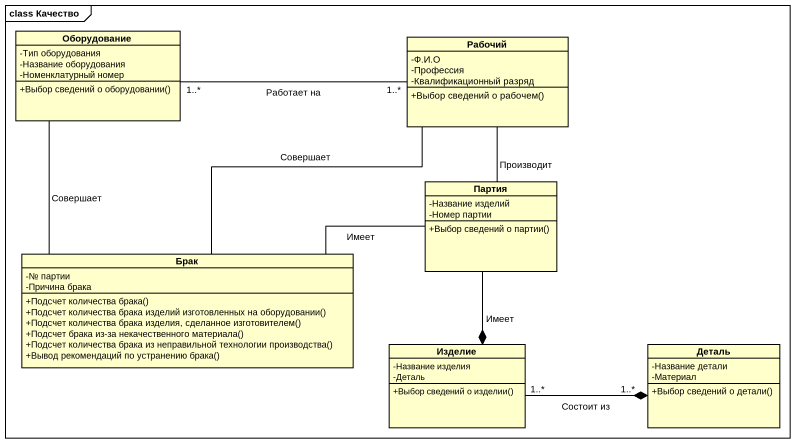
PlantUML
@startuml
mainframe class Качество
hide circle
hide empty members
skinparam classAttributeIconSize 0
class Оборудование {
  -Тип оборудования
  -Название оборудования
  -Номенклатурный номер
  +Выбор сведений о оборудовании()
}
class Рабочий {
  -Ф.И.О
  -Профессия
  -Квалификационный разряд
  +Выбор сведений о рабочем()
}
class Партия {
  -Название изделий
  -Номер партии
  +Выбор сведений о партии()
}
class Брак {
  -№ партии
  -Причина брака
  +Подсчет количества брака()
  +Подсчет количества брака изделий изготовленных на оборудовании()
  +Подсчет количества брака изделия, сделанное изготовителем()
  +Подсчет брака из-за некачественного материала()
  +Подсчет количества брака из неправильной технологии производства()
  +Вывод рекомендаций по устранению брака()
}
class Изделие {
  -Название изделия
  -Деталь
  +Выбор сведений о изделии()
}
class Деталь {
  -Название детали
  -Материал
  +Выбор сведений о детали()
}
Оборудование "1..*" -right- "1..*" Рабочий : Работает на
Оборудование -- Брак : Совершает
Рабочий -- Партия : Производит
Рабочий -- Брак : Совершает
Партия -left- Брак : Имеет
Изделие *-up- Партия : Имеет
Деталь "1..*" *-left- "1..*" Изделие : Состоит из
@enduml
